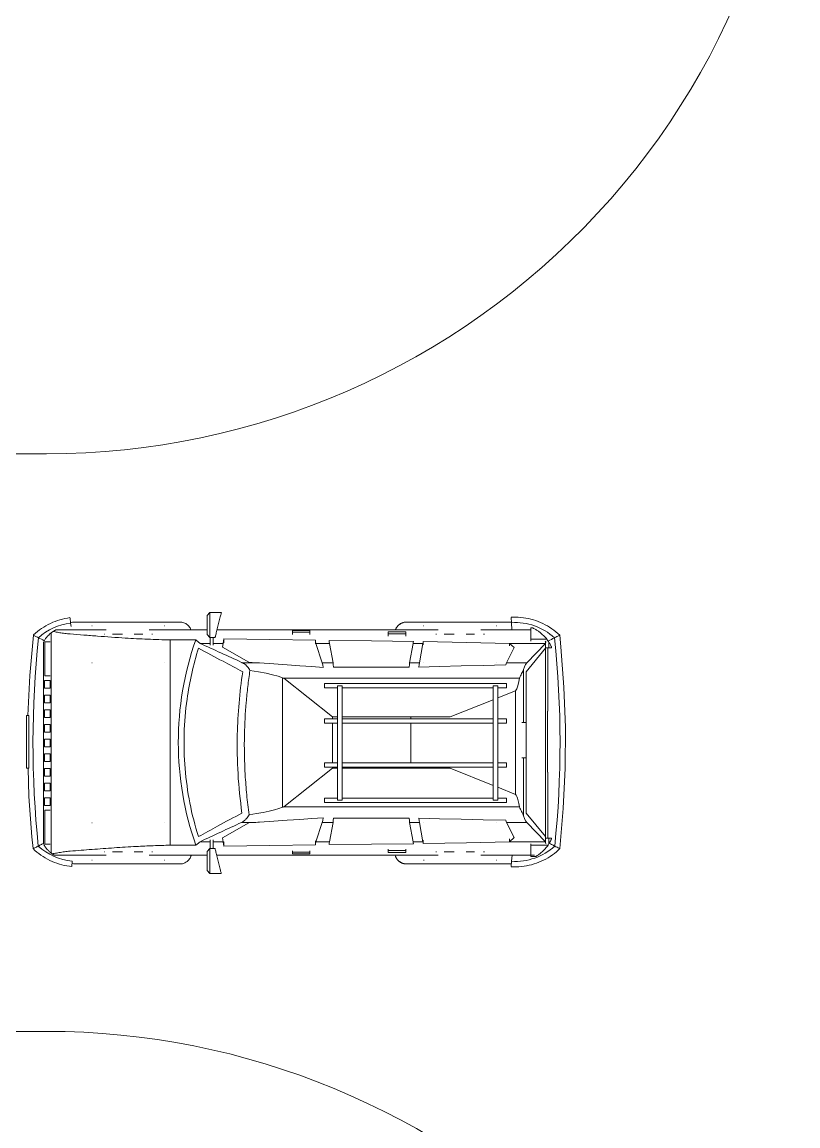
# Model space of a CAD drawing. Header units: millimetres. Extents: x 10 to 110, y 17 to 110.
# Drawn here: x 101.54 to 108.25, y 38.08 to 47.64 of the extents above; entities that cross this region are included whole.
import ezdxf

# ---------------------------------------------------------------- set-up
doc = ezdxf.new("R2010")
doc.units = ezdxf.units.MM
doc.header["$LTSCALE"] = 0.05
doc.layers.add('00 Ground$0$A-Proyecciones', color=252, linetype='Continuous', lineweight=0)
doc.layers.add('00 Ground$0$L-SITE', color=252, linetype='Continuous', lineweight=9)
doc.layers.add('00 Ground$0$Hagar puerta vehiculos', color=6, linetype='Continuous')

# ---------------------------------------------------------------- blocks, each defined once
blk = doc.blocks.new('00 Ground$0$A_Revit_Suv_5231 - A_Revit_Suv_5231-V102-DWGPl_ Baja')
at = {"layer": '00 Ground$0$L-SITE'}
for p, q in [((154.3, 4444.7), (154.3, 4308.7)), ((230.3, 4464.3), (182.2, 4464.3)), ((191.5, 4121.3), (191.5, 4433.3)), ((191.5, 4433.3), (358.5, 4272.9)), ((191.5, 4433.3), (232.8, 4433.3)), ((230.3, 4486.5), (224.2, 4486.5)), ((224.2, 4486.5), (230.3, 4486.5)), ((230.3, 4486.5), (230.3, 4464.3)), ((230.3, 4437.6), (230.3, 4464.3)), ((777.4, 4454.5), (230.3, 4454.5)), ((232.8, 4433.3), (1863.9, 4433.3)), ((436.9, 4266.5), (232.8, 4433.3)), ((777.4, 4451.6), (777.4, 4454.4)), ((1304.8, 4451.6), (777.4, 4451.6)), ((1876.5, 4454.5), (1304.8, 4454.5)), ((1304.8, 4454.4), (1304.8, 4451.6)), ((1863.9, 4433.3), (1659.9, 4266.5)), ((1740.6, 4272.9), (1907.6, 4433.3)), ((1863.9, 4433.3), (1907.6, 4433.3)), ((1882.5, 4486.5), (1876.5, 4486.5)), ((1876.5, 4486.5), (1882.5, 4486.5)), ((1876.5, 4463.7), (1876.5, 4486.5)), ((1925.5, 4463.7), (1876.5, 4463.7)), ((1876.5, 4463.7), (1876.5, 4437.3)), ((1907.6, 4433.3), (1907.6, 4121.3)), ((1936.4, 4308.7), (1936.4, 4456.5)), ((55.9, 4318.9), (55.9, 4308.7)), ((154.3, 4308.7), (56.8, 4308.7)), ((73.8, 4308.7), (73.8, 3875.3)), ((154.3, 4308.7), (172.5, 4308.7)), ((1924.8, 4308.7), (1936.4, 4308.7)), ((2035.8, 4308.7), (1936.4, 4308.7)), ((2025.3, 3875.3), (2025.3, 4340.3)), ((2036.7, 4308.7), (2036.7, 4347)), ((358.5, 4096.7), (358.5, 4272.9)), ((416.2, 4244.8), (877.3, 4244.8)), ((877.3, 4266.5), (436.9, 4266.5)), ((492.6, 2171.2), (492.6, 4208.4)), ((877.3, 4266.5), (1182.1, 4266.5)), ((877.3, 4266.5), (877.3, 4228)), ((1659.9, 4266.5), (1182.1, 4266.5)), ((1182.1, 4228), (1182.1, 4266.5)), ((1182.1, 4244.8), (1682.9, 4244.8)), ((1606.6, 4208.4), (1606.6, 2171.2)), ((1740.6, 4096.7), (1740.6, 4272.9)), ((12, 4140), (-33.6, 4137.1)), ((6.5, 4140.1), (6.5, 3266.1)), ((74.4, 4143.9), (12, 4140)), ((191.5, 4121.3), (227.7, 4163.9)), ((191.5, 4121.3), (213.1, 4121.3)), ((227.7, 4163.9), (358.5, 4096.7)), ((601.5, 4174.9), (1497.7, 4174.9)), ((663.1, 4020.5), (601.5, 4174.9)), ((1436.1, 4020.5), (1497.7, 4174.9)), ((1740.6, 4096.7), (1871.5, 4163.9)), ((1871.5, 4163.9), (1907.6, 4121.3)), ((1883.6, 4121.3), (1907.6, 4121.3)), ((2077.4, 4141.2), (2024.1, 4144.4)), ((2123, 4138.4), (2077.4, 4141.2)), ((2100.3, 4140.2), (2100.3, 3266.1)), ((538.4, 4096.7), (577, 4096.7)), ((538.4, 4096.7), (538.4, 2521.9)), ((557.7, 4020.5), (1549.1, 4020.5)), ((557.7, 3980.5), (557.7, 4020.5)), ((577, 4096.7), (577, 4020.6)), ((843.2, 4020.6), (843.2, 4096.7)), ((843.2, 4096.7), (881.8, 4096.7)), ((881.8, 4096.7), (881.8, 4020.6)), ((1224.9, 4020.6), (1224.9, 4096.7)), ((1224.9, 4096.7), (1263.6, 4096.7)), ((1263.6, 4096.7), (1263.6, 4020.6)), ((1529.7, 4020.6), (1529.7, 4096.7)), ((1568.4, 4096.7), (1529.7, 4096.7)), ((1549.1, 4020.5), (1549.1, 3980.5)), ((1568.4, 2521.9), (1568.4, 4096.7)), ((1549.1, 3980.5), (557.7, 3980.5)), ((577, 3980.5), (577, 2674.3)), ((827.4, 3608.9), (679.1, 3980.5)), ((843.2, 2674.3), (843.2, 3980.5)), ((881.8, 3980.5), (881.8, 2674.3)), ((1224.9, 2674.3), (1224.9, 3980.5)), ((1263.6, 3980.5), (1263.6, 2674.3)), ((1271.8, 3608.9), (1420.1, 3980.5)), ((1529.7, 2674.3), (1529.7, 3980.5)), ((110.4, 3905.4), (110.4, 3898.1)), ((1994.4, 3898.1), (1994.4, 3905.4)), ((110.3, 3820), (110.1, 3746.6)), ((1994.7, 3746.6), (1994.6, 3820)), ((110.1, 3644.2), (110.3, 3558.6)), ((1994.5, 3558.6), (1994.7, 3644.2)), ((827.4, 3607.8), (827.4, 3608.9)), ((827.4, 3608.9), (827.4, 3269.4)), ((1271.8, 3269.4), (1271.8, 3608.9)), ((1271.8, 3608.9), (1271.8, 3607.8)), ((73.8, 3504.7), (73.8, 1592.9)), ((110.4, 3489.9), (110.4, 3485.4)), ((1994.4, 3485.4), (1994.4, 3489.9)), ((2025.3, 1589.7), (2025.3, 3504.7)), ((203.1, 3376), (175.3, 3376)), ((191.5, 3289.4), (191.5, 3374.2)), ((358.5, 3343.4), (191.5, 3374.2)), ((1907.6, 3374.2), (1740.6, 3343.4)), ((1923.9, 3376), (1893.2, 3376)), ((1907.6, 3374.2), (1907.6, 3289.4)), ((6.5, 3264.3), (6.5, 3233.3)), ((191.5, 3289.4), (358.5, 3258.6)), ((358.5, 3258.6), (358.5, 3343.4)), ((395.7, 3254.5), (395.7, 2600.5)), ((827.4, 2674.3), (827.4, 3269.4)), ((827.4, 3269.4), (843.2, 3269.4)), ((881.8, 3269.4), (1224.9, 3269.4)), ((1263.6, 3269.4), (1271.8, 3269.4)), ((1271.8, 3269.4), (1271.8, 2674.3)), ((1703.4, 2600.5), (1703.4, 3254.5)), ((1740.6, 3258.6), (1740.6, 3343.4)), ((1740.6, 3258.6), (1907.6, 3289.4)), ((2100.3, 3264.3), (2100.3, 3233.3)), ((72.7, 1593.2), (72.7, 3217.8)), ((91, 3072.1), (91, 3224.5)), ((91, 3224.5), (109.4, 3224.5)), ((109.4, 3224.5), (127.4, 3224.5)), ((109.4, 3224.5), (109.4, 3072.1)), ((1983.4, 3224.5), (1971.6, 3224.5)), ((1983.4, 3072.1), (1983.4, 3224.5)), ((1983.4, 3224.5), (2002.3, 3224.5)), ((2002.3, 3224.5), (2002.3, 3072.1)), ((109.4, 3072.1), (91, 3072.1)), ((127.4, 3072.1), (109.4, 3072.1)), ((1971.7, 3072.1), (1983.4, 3072.1)), ((2002.3, 3072.1), (1983.4, 3072.1)), ((358.5, 2596.2), (191.5, 2564)), ((358.5, 2502.6), (358.5, 2596.2)), ((492.6, 2171.2), (827.4, 2590)), ((557.7, 2674.3), (1549.1, 2674.3)), ((557.7, 2634.3), (557.7, 2674.3)), ((1549.1, 2634.3), (557.7, 2634.3)), ((577, 2634.2), (577, 2521.9)), ((827.4, 2590), (827.4, 2634.3)), ((827.4, 2590), (843.2, 2590)), ((843.2, 2521.9), (843.2, 2634.2)), ((881.8, 2634.2), (881.8, 2521.9)), ((881.8, 2590), (1224.9, 2590)), ((1224.9, 2521.9), (1224.9, 2634.2)), ((1263.6, 2634.2), (1263.6, 2521.9)), ((1263.6, 2590), (1271.8, 2590)), ((1271.8, 2634.3), (1271.8, 2590)), ((1271.8, 2590), (1606.6, 2171.2)), ((1529.7, 2521.9), (1529.7, 2634.2)), ((1549.1, 2674.3), (1549.1, 2634.3)), ((1740.6, 2502.6), (1740.6, 2596.2)), ((1907.6, 2564), (1740.6, 2596.2)), ((191.5, 2448.5), (191.5, 2564)), ((191.5, 2448.5), (358.5, 2502.6)), ((538.4, 2521.9), (577, 2521.9)), ((881.8, 2521.9), (843.2, 2521.9)), ((1263.6, 2521.9), (1224.9, 2521.9)), ((1568.4, 2521.9), (1529.7, 2521.9)), ((1740.6, 2502.6), (1907.6, 2448.5)), ((1907.6, 2564), (1907.6, 2448.5)), ((79.7, 2243.9), (79.7, 2396.3)), ((79.7, 2396.3), (95.5, 2396.3)), ((95.5, 2396.3), (114.9, 2396.3)), ((95.5, 2396.3), (95.5, 2243.9)), ((163.5, 2442.9), (195.2, 2442.9)), ((1900.8, 2442.9), (1935.7, 2442.9)), ((1997.2, 2396.3), (1985.7, 2396.3)), ((1997.2, 2243.9), (1997.2, 2396.3)), ((1997.2, 2396.3), (2013, 2396.3)), ((2013, 2396.3), (2013, 2243.9)), ((95.5, 2243.9), (79.7, 2243.9)), ((114.9, 2243.9), (95.5, 2243.9)), ((1985.7, 2243.9), (1997.2, 2243.9)), ((2013, 2243.9), (1997.2, 2243.9)), ((489.3, 2159.3), (1609.9, 2159.3)), ((358.5, 1929.1), (354.4, 1866.9)), ((358.5, 1809.9), (358.5, 1929.1)), ((1740.6, 1805), (1740.6, 1929.1)), ((1744.8, 1866.9), (1740.6, 1929.1)), ((354.4, 1866.9), (224.4, 1639.9)), ((1874.8, 1639.9), (1744.8, 1866.9)), ((-76.7, 1630.5), (-76.7, 1530.3)), ((187.4, 1650.5), (152.7, 1650.5)), ((191.5, 1559.1), (191.5, 1646)), ((224.4, 1639.9), (191.5, 1646)), ((1907.6, 1646), (1874.8, 1639.9)), ((1907.6, 1646), (1907.6, 1557.7)), ((1946.5, 1650.5), (1908.3, 1650.5)), ((2183.5, 1529), (2183.5, 1629.1)), ((-38.2, 1530.3), (-76.7, 1530.3)), ((-76.7, 1530.3), (-51.3, 1507.3)), ((101.1, 1586.1), (-38.2, 1620.9)), ((101.1, 1530.3), (-38.2, 1530.3)), ((-38.2, 1530.3), (101.1, 1530.3)), ((139.6, 1530.3), (101.1, 1530.3)), ((114.2, 1507.3), (139.6, 1530.3)), ((139.6, 1530.3), (139.6, 1576.5)), ((207.8, 1559.5), (139.6, 1559.5)), ((139.6, 1534.1), (207.8, 1534.1)), ((191.5, 1445.4), (191.5, 1534.5)), ((1967.2, 1558.2), (1891.3, 1558.2)), ((1891.3, 1532.8), (1967.2, 1532.8)), ((1907.6, 1533.2), (1907.6, 1445.5)), ((1967.2, 1575.2), (1967.2, 1529)), ((2005.6, 1529), (1967.2, 1529)), ((1967.2, 1529), (1992.6, 1505.9)), ((2145, 1619.5), (2005.6, 1584.8)), ((2145, 1529), (2005.6, 1529)), ((2005.6, 1529), (2145, 1529)), ((2183.5, 1529), (2145, 1529)), ((2158.1, 1505.9), (2183.5, 1529)), ((-38.2, 1507.3), (-51.3, 1507.3)), ((101.1, 1507.3), (-38.2, 1507.3)), ((72.7, 1290.2), (72.7, 1507.3)), ((73.8, 1507.3), (73.8, 1005.1)), ((114.2, 1507.3), (101.1, 1507.3)), ((2005.6, 1505.9), (1992.6, 1505.9)), ((2145, 1505.9), (2005.6, 1505.9)), ((2025.3, 1005.1), (2025.3, 1505.9)), ((2158.1, 1505.9), (2145, 1505.9)), ((161.1, 1186.4), (161.1, 1407.7)), ((1938, 1409.6), (1938, 1186.4)), ((6.5, 1271), (6.5, 361.6)), ((2100.3, 1271), (2100.3, 361.6)), ((1938, 1186.4), (161.1, 1186.4)), ((359.5, 1140.8), (359.5, 1140)), ((1745.3, 1140.8), (1745.3, 1140)), ((110.4, 1035.2), (110.4, 1027.9)), ((1994.4, 1027.9), (1994.4, 1035.2)), ((110.3, 949.8), (110.1, 876.4)), ((1994.7, 876.4), (1994.6, 949.8)), ((110.1, 774), (110.3, 688.4)), ((1994.5, 688.4), (1994.7, 774)), ((73.8, 634.5), (73.8, 199.1)), ((110.4, 619.7), (110.4, 615.2)), ((1994.4, 615.2), (1994.4, 619.7)), ((2025.3, 185.2), (2025.3, 634.5)), ((-30.5, 320.4), (14.8, 326)), ((14.8, 326), (46.2, 329.9)), ((2076, 340.1), (2121.5, 335.8)), ((100.2, 157.6), (2006.6, 157.6)), ((178.7, 148), (178.7, 104)), ((473, 104), (178.7, 104)), ((473, 104), (473, 147.9)), ((513.2, 99.9), (513.2, 147.8)), ((513.2, 147.8), (577.6, 147.8)), ((577.6, 99.9), (513.2, 99.9)), ((577.6, 147.8), (577.6, 99.9)), ((640.2, 99.9), (640.2, 147.8)), ((640.2, 147.8), (704.6, 147.8)), ((704.6, 99.9), (640.2, 99.9)), ((704.6, 147.8), (704.6, 99.9)), ((767.2, 99.9), (767.2, 147.8)), ((767.2, 147.8), (831.6, 147.8)), ((831.6, 99.9), (767.2, 99.9)), ((831.6, 147.8), (831.6, 99.9)), ((894.2, 99.9), (894.2, 147.8)), ((894.2, 147.8), (958.6, 147.8)), ((958.6, 99.9), (894.2, 99.9)), ((958.6, 147.8), (958.6, 99.9)), ((1021.2, 99.9), (1021.2, 147.8)), ((1021.2, 147.8), (1085.6, 147.8)), ((1085.6, 99.9), (1021.2, 99.9)), ((1085.6, 147.8), (1085.6, 99.9)), ((1148.2, 99.9), (1148.2, 147.8)), ((1148.2, 147.8), (1212.6, 147.8)), ((1212.6, 99.9), (1148.2, 99.9)), ((1212.6, 147.8), (1212.6, 99.9)), ((1275.2, 99.9), (1275.2, 147.8)), ((1275.2, 147.8), (1339.6, 147.8)), ((1339.6, 99.9), (1275.2, 99.9)), ((1339.6, 147.8), (1339.6, 99.9)), ((1402.2, 99.9), (1402.2, 147.8)), ((1402.2, 147.8), (1466.6, 147.8)), ((1466.6, 99.9), (1402.2, 99.9)), ((1466.6, 147.8), (1466.6, 99.9)), ((1529.2, 99.9), (1529.2, 147.8)), ((1529.2, 147.8), (1593.6, 147.8)), ((1593.6, 99.9), (1529.2, 99.9)), ((1593.6, 147.8), (1593.6, 99.9)), ((1633.8, 104), (1633.8, 147.9)), ((1929, 104), (1633.8, 104)), ((1929, 148), (1929, 104)), ((181.6, 89.9), (1925.2, 89.9)), ((814.8, -37.2), (1272, -37.2)), ((814.8, -56.9), (814.8, -37.2)), ((1272, -56.9), (814.8, -56.9)), ((1272, -56.9), (1272, -37.2))]:
    blk.add_line(p, q, dxfattribs=at)
at = {"layer": '00 Ground$0$L-SITE', "flags": 128}
for points in [[(1967.4, 4558.8), (1619, 4588.4), (1269.8, 4604.1), (920.2, 4605.8), (570.8, 4593.5), (222.2, 4567.3), (120.2, 4556.9)], [(120.2, 4556.9), (105.1, 4540.7), (90.7, 4523.9), (76.9, 4506.5), (63.9, 4488.6), (51.6, 4470.2), (40, 4451.3), (29.2, 4431.9), (19.2, 4412.2), (10, 4392), (1.6, 4371.5), (-6, 4350.7), (-12.7, 4329.6), (-18.6, 4308.3), (-23.6, 4286.7), (-27.8, 4264.9), (-31.1, 4243), (-33.5, 4221), (-35, 4198.9), (-35.6, 4176.7), (-35.4, 4154.6), (-34.6, 4137)], [(2124, 4138.4), (2124.9, 4160.5), (2124.9, 4182.7), (2124, 4204.8), (2122.2, 4226.9), (2119.6, 4248.9), (2116.1, 4270.7), (2111.7, 4292.5), (2106.4, 4314), (2100.3, 4335.3), (2093.3, 4356.3), (2085.5, 4377), (2076.9, 4397.5), (2067.5, 4417.5), (2057.3, 4437.2), (2046.3, 4456.4), (2034.5, 4475.2), (2022, 4493.4), (2008.8, 4511.2), (1994.9, 4528.5), (1980.3, 4545.1), (1967.4, 4558.8)], [(358.5, 4272.9), (373.4, 4262.4), (392.8, 4252.9), (416.2, 4244.8)], [(492.6, 4208.4), (521.7, 4203.1), (546.6, 4197.7), (567.1, 4192.1), (583.1, 4186.5), (594.6, 4180.7), (601.5, 4174.9)], [(1497.7, 4174.9), (1504.6, 4180.7), (1516.1, 4186.5), (1532.1, 4192.1), (1552.6, 4197.7), (1577.5, 4203.1), (1606.6, 4208.4)], [(1682.9, 4244.8), (1706.4, 4252.9), (1725.8, 4262.4), (1740.6, 4272.9)], [(6.5, 4141.2), (6.5, 4137.5), (6.5, 4133.2), (6.5, 4128.1), (6.5, 4122.4), (6.5, 4115.9), (6.5, 4108.8), (6.5, 4101), (6.5, 4092.5), (6.5, 4083.4), (6.5, 4073.7), (6.5, 4063.3), (6.5, 4052.4), (6.5, 4040.9), (6.5, 4028.8), (6.5, 4016.1), (6.5, 4003), (6.5, 3989.3), (6.5, 3975.2), (6.5, 3960.6), (6.5, 3945.6), (6.5, 3930.2), (6.5, 3914.4), (6.5, 3898.2), (6.5, 3881.7), (6.5, 3864.9), (6.5, 3847.8), (6.5, 3830.5), (6.5, 3812.9), (6.5, 3795.1), (6.5, 3777.2), (6.5, 3759.1), (6.5, 3740.9), (6.5, 3722.7), (6.5, 3704.3), (6.5, 3686), (6.5, 3667.7), (6.5, 3649.4), (6.5, 3631.1), (6.5, 3613), (6.5, 3595), (6.5, 3577.1), (6.5, 3559.4), (6.5, 3542), (6.5, 3524.7), (6.5, 3507.8), (6.5, 3491.1), (6.5, 3474.7), (6.5, 3458.7), (6.5, 3443.1), (6.5, 3427.8), (6.5, 3413), (6.5, 3398.6), (6.5, 3384.7), (6.5, 3371.2), (6.5, 3358.3), (6.5, 3345.9), (6.5, 3334.1), (6.5, 3322.8), (6.5, 3312.1), (6.5, 3302), (6.5, 3292.5), (6.5, 3283.7), (6.5, 3275.5), (6.5, 3268), (6.5, 3261.2), (6.5, 3255), (6.5, 3249.6), (6.5, 3244.8), (6.5, 3240.8), (6.5, 3237.5), (6.5, 3234.9), (6.5, 3233), (6.5, 3231.9), (6.5, 3231.5)], [(175.3, 3376), (183.3, 3751.3), (191.5, 4121.3)], [(1907.6, 4121.3), (1915.9, 3751.3), (1923.9, 3376)], [(2100.3, 3231.5), (2100.3, 3231.8), (2100.3, 3232.9), (2100.3, 3234.8), (2100.3, 3237.3), (2100.3, 3240.6), (2100.3, 3244.6), (2100.3, 3249.3), (2100.3, 3254.7), (2100.3, 3260.9), (2100.3, 3267.7), (2100.3, 3275.1), (2100.3, 3283.3), (2100.3, 3292.1), (2100.3, 3301.5), (2100.3, 3311.5), (2100.3, 3322.2), (2100.3, 3333.4), (2100.3, 3345.3), (2100.3, 3357.6), (2100.3, 3370.5), (2100.3, 3383.9), (2100.3, 3397.8), (2100.3, 3412.2), (2100.3, 3427), (2100.3, 3442.2), (2100.3, 3457.9), (2100.3, 3473.9), (2100.3, 3490.2), (2100.3, 3506.9), (2100.3, 3523.8), (2100.3, 3541.1), (2100.3, 3558.5), (2100.3, 3576.2), (2100.3, 3594.1), (2100.3, 3612.1), (2100.3, 3630.2), (2100.3, 3648.4), (2100.3, 3666.7), (2100.3, 3685.1), (2100.3, 3703.4), (2100.3, 3721.7), (2100.3, 3740), (2100.3, 3758.2), (2100.3, 3776.2), (2100.3, 3794.2), (2100.3, 3812), (2100.3, 3829.5), (2100.3, 3846.9), (2100.3, 3864), (2100.3, 3880.8), (2100.3, 3897.3), (2100.3, 3913.5), (2100.3, 3929.4), (2100.3, 3944.8), (2100.3, 3959.9), (2100.3, 3974.5), (2100.3, 3988.6), (2100.3, 4002.3), (2100.3, 4015.5), (2100.3, 4028.1), (2100.3, 4040.2), (2100.3, 4051.8), (2100.3, 4062.8), (2100.3, 4073.2), (2100.3, 4082.9), (2100.3, 4092.1), (2100.3, 4100.6), (2100.3, 4108.4), (2100.3, 4115.6), (2100.3, 4122.1), (2100.3, 4127.9), (2100.3, 4132.9), (2100.3, 4137.3), (2100.3, 4141), (2100.3, 4141.2)], [(358.5, 4096.7), (367, 4093.2), (377.3, 4089.9)], [(377.3, 4089.9), (381.6, 3893.9), (386.1, 3703.2), (390.8, 3518.3), (395.8, 3339.3)], [(1703.4, 3339.3), (1708.4, 3518.3), (1713.1, 3703.2), (1717.6, 3893.9), (1721.9, 4089.9)], [(1721.9, 4089.9), (1732.2, 4093.2), (1740.6, 4096.7)], [(38.4, 4009.6), (38.4, 4010.6), (38.4, 4011.2), (38.4, 4011.2)], [(38.4, 4011.2), (38.4, 4011), (38.4, 4010.2), (38.4, 4009), (38.4, 4007.2)], [(359.5, 4010.6), (359.5, 4011.2), (359.5, 4011.2)], [(1745.3, 4010.6), (1745.3, 4011.2), (1745.3, 4011.2)], [(2066.4, 4011.2), (2066.4, 4011), (2066.4, 4010.2), (2066.4, 4009)], [(2066.4, 4008.1), (2066.4, 4009.6), (2066.4, 4010.6), (2066.4, 4011.2), (2066.4, 4011.2)], [(38.4, 3382.7), (38.4, 3381.2), (38.4, 3380.1), (38.4, 3379.6), (38.4, 3379.5)], [(38.4, 3379.5), (38.4, 3379.8), (38.4, 3380.5), (38.4, 3381.8)], [(191.5, 3374.2), (183.3, 3375.1), (175.3, 3376)], [(359.5, 3380.1), (359.5, 3379.6), (359.5, 3379.5)], [(1745.3, 3380.1), (1745.3, 3379.6), (1745.3, 3379.5)], [(1923.9, 3376), (1915.9, 3375.1), (1907.6, 3374.2)], [(2066.4, 3379.5), (2066.4, 3379.8), (2066.4, 3380.5), (2066.4, 3381.8), (2066.4, 3383.6)], [(2066.4, 3381.2), (2066.4, 3380.1), (2066.4, 3379.6), (2066.4, 3379.5)], [(166.8, 2561.2), (170.5, 2927.4), (174.4, 3291.3)], [(174.4, 3291.3), (182.8, 3290.3), (191.5, 3289.4)], [(395.8, 3339.3), (374.5, 3341.3), (358.5, 3343.4)], [(358.5, 3258.6), (374.5, 3256.4), (395.7, 3254.5)], [(1740.6, 3343.4), (1724.6, 3341.3), (1703.4, 3339.3)], [(1703.4, 3254.5), (1724.6, 3256.4), (1740.6, 3258.6)], [(1907.6, 3289.4), (1916.4, 3290.3), (1924.8, 3291.3)], [(1924.8, 3291.3), (1928.6, 2927.4), (1932.4, 2561.2)], [(6.5, 3231.5), (6.5, 3231.8), (6.5, 3232.9), (6.5, 3233.3)], [(72.3, 3136.4), (68.5, 3137.9), (64.8, 3139.5), (61.2, 3141.3), (57.6, 3143.3), (54.1, 3145.4), (50.7, 3147.6), (47.4, 3150), (44.2, 3152.5), (41.1, 3155.1), (38.1, 3157.8), (35.2, 3160.7), (32.4, 3163.6), (29.8, 3166.7), (27.2, 3169.9), (24.8, 3173.2), (22.6, 3176.6), (20.5, 3180), (18.5, 3183.6), (16.6, 3187.2), (14.9, 3190.9), (13.4, 3194.6), (12, 3198.5), (10.7, 3202.3), (9.7, 3206.2), (8.7, 3210.2), (7.9, 3214.2), (7.3, 3218.2), (6.9, 3222.2), (6.6, 3226.3), (6.5, 3230.4), (6.5, 3231.5)], [(2100.3, 3231.5), (2100.2, 3227.4), (2100, 3223.3), (2099.6, 3219.3), (2099, 3215.3), (2098.3, 3211.3), (2097.4, 3207.3), (2096.4, 3203.4), (2095.2, 3199.5), (2093.8, 3195.7), (2092.3, 3191.9), (2090.6, 3188.2), (2088.8, 3184.5), (2086.9, 3181), (2084.8, 3177.5), (2082.6, 3174.1), (2080.2, 3170.8), (2077.7, 3167.6), (2075.1, 3164.5), (2072.4, 3161.5), (2069.5, 3158.6), (2066.5, 3155.8), (2063.4, 3153.1), (2060.3, 3150.6), (2057, 3148.2), (2053.6, 3146), (2050.1, 3143.8), (2046.6, 3141.8), (2043, 3140), (2039.3, 3138.3), (2035.5, 3136.8), (2031.7, 3135.4), (2027.8, 3134.1), (2024.3, 3133.1)], [(2100.3, 3233.3), (2100.3, 3232), (2100.3, 3231.5), (2100.3, 3231.5)], [(395.7, 2600.5), (374.5, 2598.5), (358.5, 2596.2)], [(1740.6, 2596.2), (1724.6, 2598.5), (1703.4, 2600.5)], [(191.5, 2564), (178.8, 2562.6), (166.8, 2561.2)], [(358.5, 2502.6), (376.1, 2506.6), (399.6, 2510.2)], [(399.6, 2510.2), (391.6, 2412.1), (384.2, 2308.6), (377.4, 2200.3)], [(1721.8, 2200.3), (1714.9, 2308.6), (1707.5, 2412.1), (1699.6, 2510.2)], [(1699.6, 2510.2), (1723.1, 2506.6), (1740.6, 2502.6)], [(1932.4, 2561.2), (1920.3, 2562.6), (1907.6, 2564)], [(152.7, 1650.5), (158, 2048.5), (163.5, 2442.9)], [(163.5, 2442.9), (177.1, 2445.7), (191.5, 2448.5)], [(1907.6, 2448.5), (1922.1, 2445.7), (1935.7, 2442.9)], [(1935.7, 2442.9), (1941.2, 2048.5), (1946.5, 1650.5)], [(377.4, 2200.3), (368.5, 2083.4), (360.9, 1960.7)], [(1738.2, 1960.7), (1730.7, 2083.4), (1721.8, 2200.3)], [(425.6, 1876.9), (437.4, 1950.7), (449.8, 2016.2), (462.6, 2073), (475.8, 2120.7), (489.3, 2159.3)], [(489.3, 2159.3), (490.9, 2165.3), (492.6, 2171.2)], [(1606.6, 2171.2), (1608.2, 2165.3), (1609.9, 2159.3)], [(1609.9, 2159.3), (1621.4, 2127.2), (1632.7, 2088.4), (1643.7, 2043.1), (1654.3, 1991.4), (1664.7, 1933.5), (1674.6, 1869.7)], [(360.9, 1960.7), (359.7, 1945), (358.5, 1929.1)], [(1740.6, 1929.1), (1739.5, 1945), (1738.2, 1960.7)], [(-38.2, 1620.9), (-46.8, 1623), (-54.9, 1625), (-62.2, 1626.8), (-68.3, 1628.4), (-72.9, 1629.5), (-75.7, 1630.2), (-76.7, 1630.5)], [(191.5, 1646), (171.2, 1648.2), (152.7, 1650.5)], [(1946.5, 1650.5), (1927.9, 1648.2), (1907.6, 1646)], [(2183.5, 1629.1), (2182.5, 1628.9), (2179.7, 1628.2), (2175.1, 1627), (2169, 1625.5), (2161.7, 1623.7), (2153.6, 1621.7), (2145, 1619.5)], [(139.6, 1576.5), (138.6, 1576.8), (135.8, 1577.5), (131.2, 1578.6), (125.1, 1580.1), (117.8, 1582), (109.7, 1584), (101.1, 1586.1)], [(2005.6, 1584.8), (1997.1, 1582.7), (1989, 1580.6), (1981.7, 1578.8), (1975.6, 1577.3), (1971, 1576.1), (1968.1, 1575.4), (1967.2, 1575.2)], [(6.5, 1271), (6.5, 1267.3), (6.5, 1263), (6.5, 1257.9), (6.5, 1252.2), (6.5, 1245.7), (6.5, 1238.6), (6.5, 1230.8), (6.5, 1222.3), (6.5, 1213.2), (6.5, 1203.5), (6.5, 1193.1), (6.5, 1182.2), (6.5, 1170.7), (6.5, 1158.6), (6.5, 1145.9), (6.5, 1132.8), (6.5, 1119.1), (6.5, 1105), (6.5, 1090.4), (6.5, 1075.4), (6.5, 1060), (6.5, 1044.2), (6.5, 1028), (6.5, 1011.5), (6.5, 994.7), (6.5, 977.6), (6.5, 960.3), (6.5, 942.7), (6.5, 924.9), (6.5, 907), (6.5, 888.9), (6.5, 870.7), (6.5, 852.5), (6.5, 834.1), (6.5, 815.8), (6.5, 797.5), (6.5, 779.2), (6.5, 760.9), (6.5, 742.8), (6.5, 724.8), (6.5, 706.9), (6.5, 689.2), (6.5, 671.8), (6.5, 654.5), (6.5, 637.6), (6.5, 620.9), (6.5, 604.5), (6.5, 588.5), (6.5, 572.9), (6.5, 557.6), (6.5, 542.8), (6.5, 528.4), (6.5, 514.5), (6.5, 501), (6.5, 488.1), (6.5, 475.7), (6.5, 463.9), (6.5, 452.6), (6.5, 441.9), (6.5, 431.8), (6.5, 422.3), (6.5, 413.5), (6.5, 405.3), (6.5, 397.8), (6.5, 391), (6.5, 384.8), (6.5, 379.4), (6.5, 374.6), (6.5, 370.6), (6.5, 367.3), (6.5, 364.7), (6.5, 362.8), (6.5, 361.7), (6.5, 361.6)], [(2100.3, 361.6), (2100.3, 362.8), (2100.3, 364.6), (2100.3, 367.2), (2100.3, 370.5), (2100.3, 374.5), (2100.3, 379.3), (2100.3, 384.7), (2100.3, 390.8), (2100.3, 397.7), (2100.3, 405.2), (2100.3, 413.3), (2100.3, 422.1), (2100.3, 431.6), (2100.3, 441.7), (2100.3, 452.3), (2100.3, 463.6), (2100.3, 475.4), (2100.3, 487.8), (2100.3, 500.7), (2100.3, 514.2), (2100.3, 528.1), (2100.3, 542.5), (2100.3, 557.3), (2100.3, 572.5), (2100.3, 588.2), (2100.3, 604.2), (2100.3, 620.5), (2100.3, 637.2), (2100.3, 654.2), (2100.3, 671.4), (2100.3, 688.9), (2100.3, 706.5), (2100.3, 724.4), (2100.3, 742.4), (2100.3, 760.6), (2100.3, 778.8), (2100.3, 797.1), (2100.3, 815.4), (2100.3, 833.8), (2100.3, 852.1), (2100.3, 870.3), (2100.3, 888.5), (2100.3, 906.6), (2100.3, 924.5), (2100.3, 942.3), (2100.3, 959.9), (2100.3, 977.2), (2100.3, 994.3), (2100.3, 1011.1), (2100.3, 1027.6), (2100.3, 1043.8), (2100.3, 1059.6), (2100.3, 1075.1), (2100.3, 1090.1), (2100.3, 1104.7), (2100.3, 1118.8), (2100.3, 1132.5), (2100.3, 1145.7), (2100.3, 1158.3), (2100.3, 1170.4), (2100.3, 1181.9), (2100.3, 1192.9), (2100.3, 1203.3), (2100.3, 1213), (2100.3, 1222.1), (2100.3, 1230.6), (2100.3, 1238.4), (2100.3, 1245.6), (2100.3, 1252), (2100.3, 1257.8), (2100.3, 1262.9), (2100.3, 1267.3), (2100.3, 1270.9), (2100.3, 1271)], [(38.4, 1137.9), (38.4, 1139.4), (38.4, 1140.4), (38.4, 1141), (38.4, 1141)], [(38.4, 1141), (38.4, 1140.8), (38.4, 1140), (38.4, 1138.8), (38.4, 1137)], [(359.5, 1139.4), (359.5, 1140.4), (359.5, 1141), (359.5, 1141)], [(1745.3, 1140.4), (1745.3, 1141), (1745.3, 1141)], [(2066.4, 1141), (2066.4, 1140.8), (2066.4, 1140), (2066.4, 1138.8)], [(2066.4, 1137.9), (2066.4, 1139.4), (2066.4, 1140.4), (2066.4, 1141), (2066.4, 1141)], [(38.4, 512.5), (38.4, 511), (38.4, 509.9), (38.4, 509.4), (38.4, 509.3)], [(38.4, 509.3), (38.4, 509.6), (38.4, 510.3), (38.4, 511.6)], [(359.5, 511), (359.5, 509.9), (359.5, 509.4), (359.5, 509.3)], [(359.5, 509.3), (359.5, 509.6), (359.5, 510.3)], [(1745.3, 511), (1745.3, 509.9), (1745.3, 509.4), (1745.3, 509.3)], [(1745.3, 509.3), (1745.3, 509.6), (1745.3, 510.3)], [(2066.4, 509.3), (2066.4, 509.6), (2066.4, 510.3), (2066.4, 511.6), (2066.4, 513.4)], [(2066.4, 511), (2066.4, 509.9), (2066.4, 509.4), (2066.4, 509.3)], [(-31.5, 320.3), (-28.3, 298.3), (-24.3, 276.5), (-19.4, 254.9), (-13.6, 233.5), (-7, 212.4), (0.5, 191.5), (8.8, 171), (17.9, 150.8), (27.8, 131), (38.4, 111.6), (49.9, 92.6), (62.1, 74.1), (75, 56.1), (88.7, 38.7), (103, 21.8), (118, 5.5), (120.2, 3.2)], [(1967.4, 1.3), (1982.5, 17.5), (1997, 34.2), (2010.8, 51.6), (2024, 69.4), (2036.3, 87.8), (2048, 106.6), (2058.9, 125.9), (2069, 145.6), (2078.3, 165.7), (2086.8, 186.2), (2094.4, 207), (2101.3, 228.1), (2107.3, 249.4), (2112.4, 270.9), (2116.7, 292.7), (2120, 314.6), (2122.5, 335.7)], [(120.2, 3.2), (468.4, -27.2), (814.8, -43.4)], [(1272, -42.5), (1516.7, -34.4), (1865.3, -8.8), (1967.4, 1.3)]]:
    blk.add_lwpolyline(points, dxfattribs=at)
at = {"layer": '00 Ground$0$L-SITE'}
for centre, radius, start, end in [((518.2, 4171.8), 507.2, 137.81934, 183.59857), ((1052.4, -4133.7), 8693.8, 84.10478, 96.00866), ((1571.1, 4171.8), 507.2, 356.53957, 42.45331), ((357.4, 4184.4), 330.2, 122.04208, 127.97425), ((1749.4, 4184.4), 330.2, 55.49798, 57.75702), ((1046.9, 3937.7), 2680.6, 250.70444, 289.41576), ((518.2, 388.3), 507.2, 187.05825, 222.18066), ((1571.1, 388.3), 507.2, 317.54669, 354.547), ((1052.4, 8693.8), 8693.8, 263.99134, 275.89522)]:
    blk.add_arc(centre, radius, start, end, dxfattribs=at)
for centre, major_axis, ratio, start_param, end_param in [((108.1, 3233.3), (101.6, 0), 0.99588, 3.149293, 3.304929), ((108.1, 3233.3), (101.6, 0), 0.99588, 3.665191, 3.926991), ((1998.7, 3233.3), (101.6, 0), 0.99588, 5.497787, 5.759587), ((1998.7, 3233.3), (101.6, 0), 0.99588, 6.119849, 6.275485), ((50.2, 3620.7), (0, 2009.1), 0.354261, 3.584511, 3.589604), ((108.1, 361.6), (101.6, 0), 0.99915, 3.141593, 3.505009), ((1998.7, 361.6), (-101.6, 0), 0.99915, 2.906902, 3.141593)]:
    blk.add_ellipse(centre, major_axis=major_axis, ratio=ratio, start_param=start_param, end_param=end_param, dxfattribs=at)
for points in [[(142.3, 4512.4), (138.5, 4520), (131.6, 4533.7), (124.2, 4548.6), (120.2, 4556.8), (120, 4557.3), (120.5, 4556.3)], [(170.2, 4458.9), (160.8, 4476.6), (151.5, 4494.4), (142.3, 4512.4)], [(1945.3, 4514.2), (1949.2, 4521.8), (1956, 4535.5), (1963.3, 4550.5), (1967.3, 4558.7), (1967.6, 4559.2), (1967.1, 4558.2)], [(178.3, 4436.4), (176.2, 4435), (174.2, 4433.7), (172.3, 4432.4)], [(191.5, 4433.3), (189.3, 4433.8), (184.8, 4434.9), (180.4, 4435.9), (178.3, 4436.4)], [(1884.3, 4485.7), (1885.3, 4485.3), (1888.4, 4483.9), (1895.2, 4480.7), (1904, 4476.2), (1914.2, 4470.6), (1921.6, 4466.1), (1925.5, 4463.7)], [(1909.6, 4473.1), (1907.1, 4474.5), (1904.8, 4475.7), (1902.6, 4476.9)], [(1926.5, 4437.6), (1923.5, 4436.9), (1917.3, 4435.5), (1910.9, 4434.1), (1907.6, 4433.3)], [(492.6, 4208.4), (485.7, 4211.6), (472.2, 4218.2), (452.8, 4228.1), (434, 4237.3), (422.1, 4242.5), (416.2, 4244.8)], [(1606.6, 4208.4), (1613.4, 4211.6), (1626.9, 4218.2), (1646.4, 4228.1), (1665.2, 4237.3), (1677.1, 4242.5), (1682.9, 4244.8)], [(358.5, 1809.9), (359.9, 1812.2), (362.6, 1817.3), (365.3, 1823.3), (366.6, 1826.5)], [(366.6, 1826.5), (370, 1831.5), (377.4, 1841.1), (390.9, 1854.5), (406.8, 1866.7), (419.1, 1873.7), (425.6, 1876.9)], [(191.5, 1445.4), (218.7, 1505.7), (273.2, 1626.2), (327.9, 1745.9), (355.3, 1805.5)], [(1740.6, 1805), (1768.4, 1744.6), (1823.9, 1624.4), (1879.7, 1505), (1907.6, 1445.5)], [(161.1, 1407.7), (165.8, 1414.2), (175.5, 1427), (186, 1439.3), (191.5, 1445.4)], [(1907.6, 1445.5), (1913.1, 1439.7), (1923.7, 1427.9), (1933.4, 1415.8), (1938, 1409.6)], [(88, 174.6), (89.2, 180.4), (91.5, 192.4), (95.1, 211.5), (98.6, 231.7), (101.9, 252.9), (104.9, 275), (107.6, 297.8), (109, 313.4), (109.6, 321.3)], [(89.3, 172.7), (86.8, 176.4), (84.7, 179.8), (82.8, 183)], [(88, 174.6), (90, 171.6), (94, 165.8), (98.1, 160.3), (100.2, 157.6)], [(105.1, 151.6), (104.2, 152.7), (103.4, 153.7), (102.5, 154.7)], [(142.3, 47.7), (150.8, 64.4), (159.4, 81), (168.2, 97.4)], [(2006.6, 157.6), (2007.6, 159), (2009.7, 161.7), (2011.8, 164.6), (2012.8, 166)], [(2012.8, 166), (2015, 169.1), (2018.8, 174.5), (2022.8, 181), (2025.1, 184.8), (2025.4, 185.3), (2025.3, 185.1)], [(2019.5, 175.8), (2018.5, 174.2), (2017.4, 172.5), (2016.1, 170.6)], [(2022.7, 180.8), (2022.2, 180), (2021.6, 179), (2020.9, 177.9)], [(120.5, 3.8), (120.1, 3), (120.1, 3), (122.4, 7.8), (127, 17.1), (133.7, 30.5), (139.3, 41.7), (142.3, 47.7)]]:
    blk.add_open_spline(points, degree=3, dxfattribs=at)
for points, knots in [([(1920.8, 4466.5), (1924.4, 4473.4), (1932.6, 4489.3), (1940.7, 4505.2), (1945.3, 4514.2)], [-0.2961739, -0.2961739, -0.2961739, -0.2961739, -0.1666667, 0, 0, 0, 0]), ([(57.7, 4323), (56.9, 4321.2), (55.8, 4318.7), (55.8, 4318.8), (57.5, 4322.6), (60.9, 4329.8), (65.8, 4339.4), (73.7, 4353.7), (86, 4373.2), (104.4, 4397.4), (126.9, 4421.6), (144.7, 4437.2), (154.3, 4444.7)], [0.1333333, 0.1333333, 0.1333333, 0.1333333, 0.2, 0.2666667, 0.3333333, 0.4, 0.4666667, 0.5333333, 0.65, 0.7666667, 0.8833333, 1, 1, 1, 1]), ([(182.2, 4464.3), (186.1, 4466.7), (193.4, 4471), (206.7, 4478.3), (217.1, 4483.3), (221.5, 4485.3), (222.5, 4485.8)], [0, 0, 0, 0, 0.1666667, 0.3333333, 0.6666667, 0.8333333, 0.8333333, 0.8333333, 0.8333333]), ([(1936.4, 4456.5), (1948.4, 4448.3), (1970.2, 4431), (1996.6, 4404.2), (2013.5, 4382.9), (2023.8, 4368.2), (2029.3, 4359.5), (2033.1, 4353.3), (2036.2, 4348), (2036.9, 4346.7), (2036.7, 4347.1)], [0, 0, 0, 0, 0.1428571, 0.2857143, 0.4285714, 0.5, 0.5714286, 0.625, 0.6785714, 0.7857143, 0.7857143, 0.7857143, 0.7857143]), ([(2034, 4351.8), (2033.9, 4351.9), (2033.4, 4352.7), (2032.4, 4354.4), (2030.3, 4358), (2028.2, 4361.2), (2026.7, 4363.6)], [0.8880389, 0.8880389, 0.8880389, 0.8880389, 0.8928571, 0.9196429, 0.9464286, 1, 1, 1, 1]), ([(436.9, 1815.2), (406.7, 1758.2), (338.8, 1630.2), (270.7, 1502.7), (232.8, 1432)], [0, 0, 0, 0, 0.444444, 1, 1, 1, 1]), ([(425.6, 1876.9), (471.5, 1870.1), (563.6, 1858), (748.3, 1839.2), (1003.4, 1825.3), (1270.4, 1830.2), (1501.9, 1848.3), (1617.1, 1861.8), (1674.6, 1869.7)], [0, 0, 0, 0, 0.111111, 0.222222, 0.444444, 0.722222, 0.861111, 1, 1, 1, 1]), ([(1659.9, 1808.1), (1547.4, 1792.1), (1321, 1769.3), (911.6, 1761.6), (616.6, 1787.5), (436.9, 1815.2)], [-1, -1, -1, -1, -0.722222, -0.444444, 0, 0, 0, 0]), ([(1674.6, 1869.7), (1680.9, 1866.4), (1692.7, 1859.3), (1710.8, 1845.3), (1727.5, 1827.3), (1736.8, 1812.6), (1740.6, 1805)], [0, 0, 0, 0, 0.2, 0.4, 0.7, 1, 1, 1, 1]), ([(1863.9, 1431.4), (1833.4, 1486.2), (1765, 1610.5), (1697.3, 1737), (1659.9, 1808.1)], [0, 0, 0, 0, 0.444444, 1, 1, 1, 1]), ([(6.5, 1271), (6.5, 1276.9), (7.5, 1288.7), (13.6, 1311.6), (28.6, 1337.5), (51.4, 1356.7), (67.3, 1364.2), (72.7, 1366.2)], [0, 0, 0, 0, 0.1111111, 0.2222222, 0.4444444, 0.6666667, 0.773971, 0.773971, 0.773971, 0.773971]), ([(232.8, 1432), (376.5, 1386.9), (622.2, 1331.6), (972.9, 1302.4), (1274.4, 1310.6), (1573.2, 1352), (1768.1, 1401.4), (1863.9, 1431.4)], [-1, -1, -1, -1, -0.727273, -0.545455, -0.363636, -0.181818, 0, 0, 0, 0]), ([(2024.4, 1369.3), (2027.5, 1368.5), (2041.8, 1364), (2068, 1348.8), (2093.8, 1315.2), (2100.3, 1285.7), (2100.3, 1271)], [0.1621818, 0.1621818, 0.1621818, 0.1621818, 0.2222222, 0.4444444, 0.7222222, 1, 1, 1, 1]), ([(109.6, 321.3), (112.8, 360.6), (119.1, 439.5), (131.6, 598.3), (144.7, 782.4), (155.8, 992), (159.9, 1121.5), (161.1, 1186.4)], [-1, -1, -1, -1, -0.861111, -0.722222, -0.444444, -0.222222, 0, 0, 0, 0]), ([(1938, 1186.4), (1939, 1137.7), (1941.7, 1040.6), (1949.1, 879), (1960, 702.2), (1971.9, 542.7), (1982, 415.8), (1987, 352.7), (1989.5, 321.3)], [-1, -1, -1, -1, -0.833333, -0.666667, -0.444444, -0.222222, -0.111111, 0, 0, 0, 0]), ([(1989.5, 321.3), (1990.2, 312.8), (1992.5, 287.7), (1996.7, 255.7), (2001.6, 225.8), (2005.3, 204.5), (2009.2, 184.4), (2011.6, 172), (2012.8, 166)], [-1, -1, -1, -1, -0.857143, -0.571429, -0.428571, -0.285714, -0.142857, 0, 0, 0, 0]), ([(73.8, 199.1), (73.8, 199.2), (73.9, 199), (74.8, 197.3), (76.6, 193.8), (79.3, 188.9), (82.6, 183.2), (85.7, 178.3), (88, 174.6)], [0.7142857, 0.7142857, 0.7142857, 0.7142857, 0.75, 0.7857143, 0.8571429, 0.8928571, 0.9285714, 1, 1, 1, 1]), ([(174.7, 93.6), (174.3, 93.8), (173.1, 94.5), (169.1, 96.8), (161.6, 101.4), (150.5, 109), (138.3, 118.4), (125.5, 129.6), (112.7, 142.5), (104.4, 152.4), (100.2, 157.6)], [-0.7269667, -0.7269667, -0.7269667, -0.7269667, -0.7083333, -0.6666667, -0.5555556, -0.4444444, -0.3333333, -0.2222222, -0.1111111, 0, 0, 0, 0]), ([(1932.1, 93.6), (1933.3, 94.3), (1937.1, 96.5), (1944, 100.7), (1952.1, 106.1), (1959.3, 111.3), (1967, 117.3), (1974.9, 123.9), (1982.8, 131.3), (1993.6, 142), (2001.4, 151.1), (2006.6, 157.6)], [0.2730777, 0.2730777, 0.2730777, 0.2730777, 0.3333333, 0.4444444, 0.5138889, 0.5833333, 0.6527778, 0.7222222, 0.7916667, 0.8611111, 1, 1, 1, 1]), ([(2005.2, 155.9), (2004.8, 155.4), (2002.2, 152.2), (1999.2, 148.6), (1996.5, 145.6), (1996.2, 145.2)], [0.61308648, 0.61308648, 0.61308648, 0.61308648, 0.625, 0.67857143, 0.68549315, 0.68549315, 0.68549315, 0.68549315]), ([(1945.3, 45.9), (1940.8, 54.8), (1932.5, 70.9), (1924.2, 87), (1920.5, 94.2)], [-1, -1, -1, -1, -0.8333333, -0.6988121, -0.6988121, -0.6988121, -0.6988121]), ([(1967.1, 1.9), (1967.5, 1.1), (1967.5, 1.1), (1965.1, 5.9), (1959.1, 18.4), (1951.4, 33.8), (1945.3, 45.9)], [-0.5555556, -0.5555556, -0.5555556, -0.5555556, -0.4444444, -0.3333333, -0.2222222, 0, 0, 0, 0])]:
    blk.add_open_spline(points, degree=3, knots=knots, dxfattribs=at)

msp = doc.modelspace()

# ---------------------------------------------------------------- linework, layer by layer
at = {"layer": '00 Ground$0$A-Proyecciones', "lineweight": 0}
msp.add_lwpolyline([(108.2398, 109.7734), (108.2305, 50.8915, -0.436581), (101.749, 43.8989), (100.813, 43.8989), (100.813, 38.9004), (101.749, 38.9004, -0.414214), (108.249, 32.4004), (108.2398, 23.4908, -0.413136), (101.7398, 16.9908), (101.7397, 18.9908), (16.4954, 18.9908), (16.4954, 16.9908, -0.414208), (9.9954, 23.4908), (9.9952, 109.7735), (11.4954, 109.7733)], format="xyb", dxfattribs=at)

# ---------------------------------------------------------------- block references
at = {"layer": '00 Ground$0$Hagar puerta vehiculos', "lineweight": 0, "xscale": 0.001, "yscale": 0.001, "zscale": 0.001, "rotation": 270}
msp.add_blockref('00 Ground$0$A_Revit_Suv_5231 - A_Revit_Suv_5231-V102-DWGPl_ Baja', (101.6312, 42.4492), dxfattribs=at)

doc.saveas('drawing.dxf')
